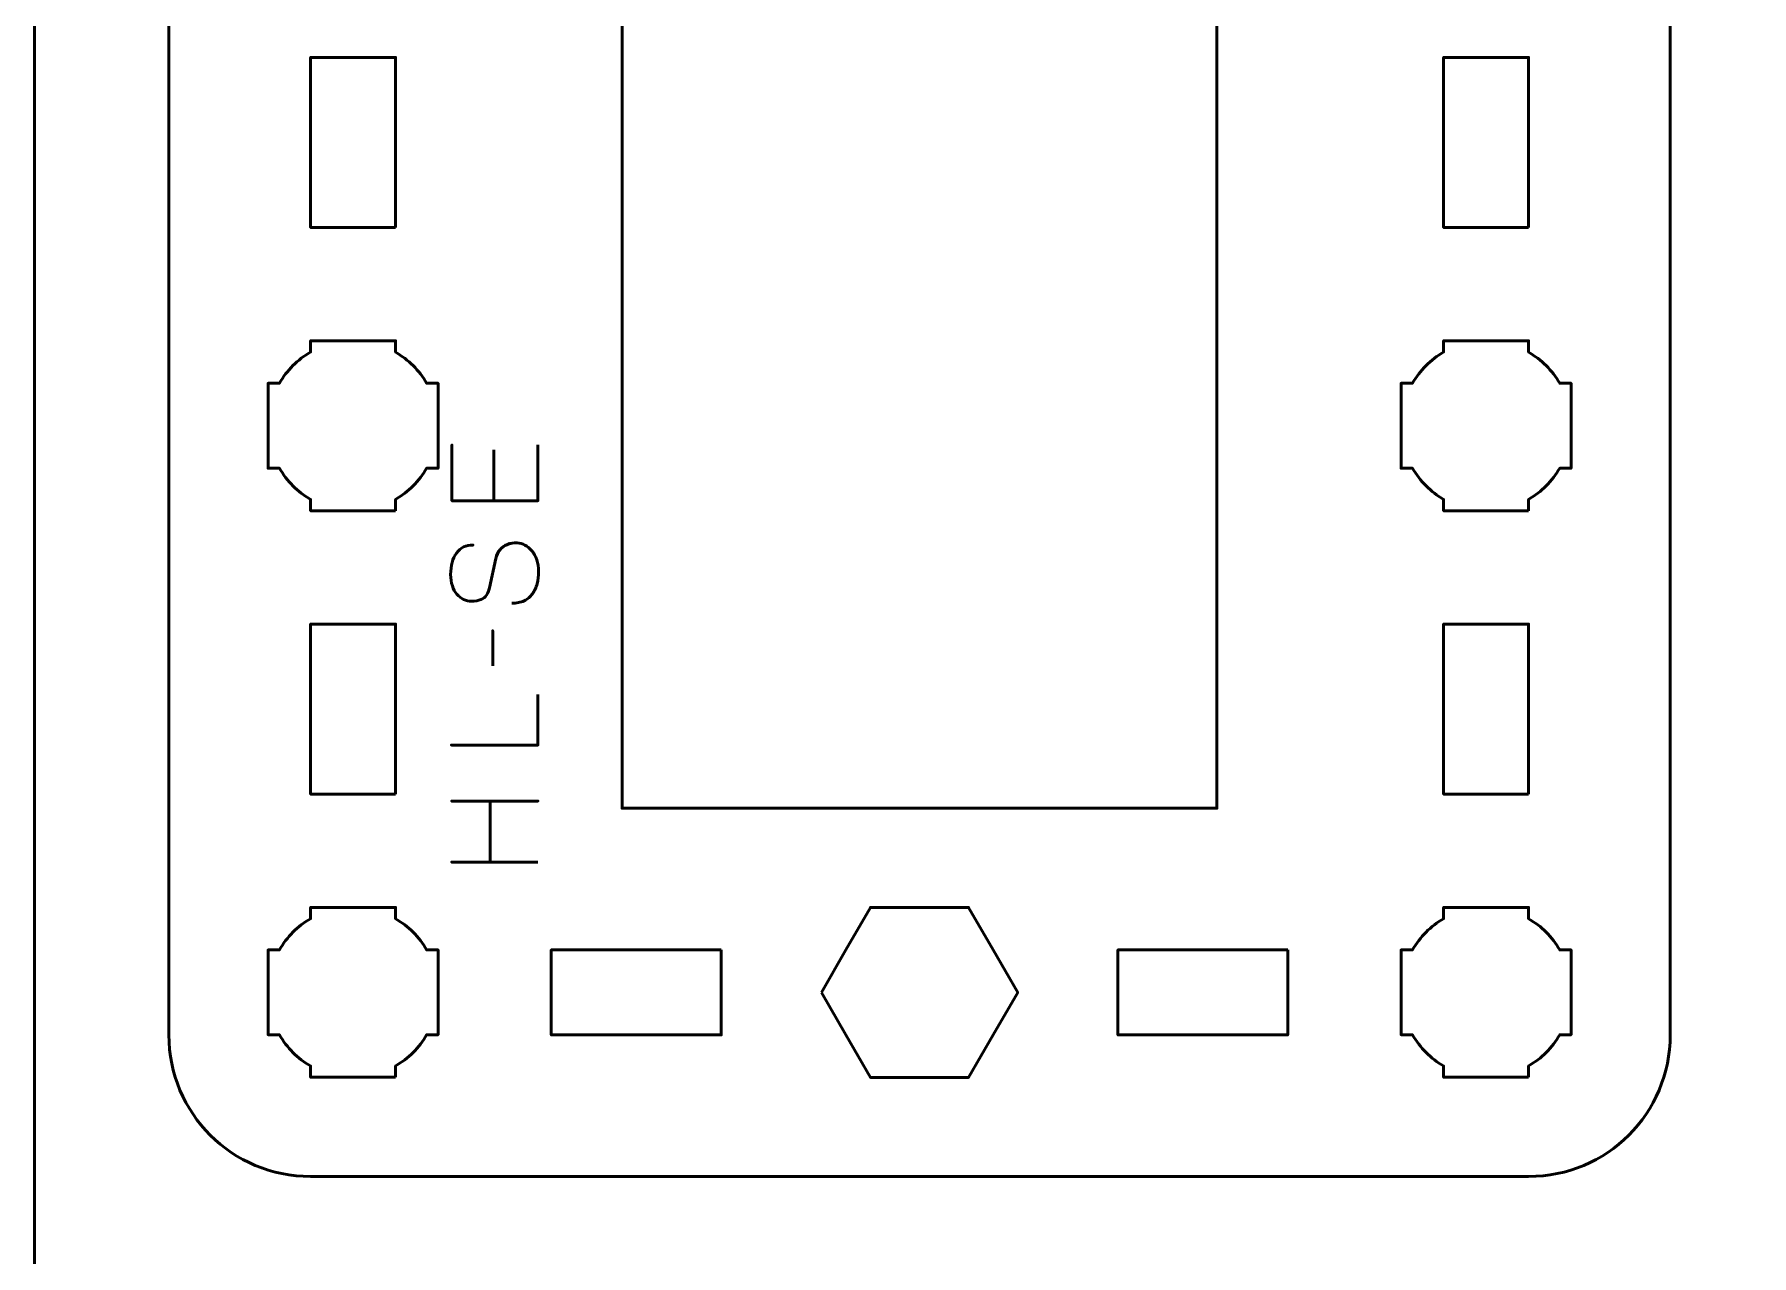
# Model space of a CAD drawing. Header units: centimetres. Extents: x -22.6 to 1.6, y -29.7 to 0.
# Drawn here: x -22.63 to -16.56, y -8.15 to -3.84 of the extents above; entities that cross this region are included whole.
import ezdxf

# ---------------------------------------------------------------- set-up
doc = ezdxf.new("R2010")
doc.units = ezdxf.units.CM
doc.header["$MEASUREMENT"] = 0
doc.layers.add('Layer 1', color=7, linetype='Continuous')

msp = doc.modelspace()

# ---------------------------------------------------------------- linework, layer by layer
at = {"layer": 'Layer 1', "color": 22, "lineweight": 53}
msp.add_open_spline([(-22.62502, -29.19995), (-22.62502, -29.19995), (-22.62502, -0.49992), (-22.62502, -0.49992), (-22.62502, -0.49992), (-22.62502, -0.22295), (-22.40193, 0.00004), (-22.12493, 0.00004), (-22.12493, 0.00004), (-22.12493, 0.00004), (1.12492, 0.00004), (1.12492, 0.00004), (1.12492, 0.00004), (1.40206, 0.00004), (1.62502, -0.22295), (1.62502, -0.49992), (1.62502, -0.49992), (1.62502, -0.49992), (1.62502, -29.19995), (1.62502, -29.19995), (1.62502, -29.19995), (1.62502, -29.47695), (1.40206, -29.70004), (1.12492, -29.70004), (1.12492, -29.70004), (1.12492, -29.70004), (-22.12493, -29.70004), (-22.12493, -29.70004), (-22.12493, -29.70004), (-22.40193, -29.70004), (-22.62502, -29.47695), (-22.62502, -29.19995)], degree=3, knots=[0, 0, 0, 0, 0.125, 0.125, 0.125, 0.125, 0.25, 0.25, 0.25, 0.25, 0.375, 0.375, 0.375, 0.375, 0.5, 0.5, 0.5, 0.5, 0.625, 0.625, 0.625, 0.625, 0.75, 0.75, 0.75, 0.75, 0.875, 0.875, 0.875, 0.875, 1, 1, 1, 1], dxfattribs=at)
at = {"layer": 'Layer 1', "color": 114, "lineweight": 53}
msp.add_open_spline([(-17.34995, -0.575), (-17.07289, -0.57508), (-16.85001, -0.79815), (-16.85001, -1.0751), (-16.85001, -1.0751), (-16.85001, -3.84169), (-16.85001, -4.60831), (-16.85001, -7.3749), (-16.85001, -7.3749), (-16.85001, -7.6519), (-17.0731, -7.875), (-17.3501, -7.875), (-17.3501, -7.875), (-17.3501, -7.875), (-21.64996, -7.875), (-21.64996, -7.875), (-21.64996, -7.875), (-21.92709, -7.875), (-22.15005, -7.6519), (-22.15005, -7.3749), (-22.15005, -7.3749), (-22.15005, -4.60831), (-22.15005, -3.84169), (-22.15005, -1.0751), (-22.15005, -1.0751), (-22.15005, -0.7981), (-21.92696, -0.575), (-21.64996, -0.575), (-21.64996, -0.575), (-21.64996, -0.575), (-17.34995, -0.575), (-17.34995, -0.575)], degree=3, knots=[0, 0, 0, 0, 0.125, 0.125, 0.125, 0.125, 0.25, 0.25, 0.25, 0.25, 0.375, 0.375, 0.375, 0.375, 0.5, 0.5, 0.5, 0.5, 0.625, 0.625, 0.625, 0.625, 0.75, 0.75, 0.75, 0.75, 0.875, 0.875, 0.875, 0.875, 1, 1, 1, 1], dxfattribs=at)
at = {"layer": 'Layer 1', "color": 250, "lineweight": 53}
for points, knots in [([(-20.55002, -1.875), (-19.29986, -1.875), (-19.70022, -1.875), (-18.45003, -1.875), (-18.45003, -1.875), (-18.45004, -3.79204), (-18.45005, -4.63648), (-18.45004, -6.575), (-18.45004, -6.575), (-19.32721, -6.575), (-19.67285, -6.575), (-20.55003, -6.575), (-20.55003, -6.575), (-20.55003, -4.67352), (-20.55002, -3.76483), (-20.55002, -1.875)], [0, 0, 0, 0, 0.25, 0.25, 0.25, 0.25, 0.5, 0.5, 0.5, 0.5, 0.75, 0.75, 0.75, 0.75, 1, 1, 1, 1]), ([(-21.34996, -4.52495), (-21.34996, -4.52495), (-21.64996, -4.52495), (-21.64996, -4.52495), (-21.64996, -4.52495), (-21.64996, -4.52495), (-21.64996, -3.92496), (-21.64996, -3.92496), (-21.64996, -3.92496), (-21.64996, -3.92496), (-21.34996, -3.92496), (-21.34996, -3.92496), (-21.34996, -3.92496), (-21.34996, -3.92496), (-21.34996, -4.52495), (-21.34996, -4.52495)], [0, 0, 0, 0, 0.25, 0.25, 0.25, 0.25, 0.5, 0.5, 0.5, 0.5, 0.75, 0.75, 0.75, 0.75, 1, 1, 1, 1]), ([(-17.34996, -4.52495), (-17.34996, -4.52495), (-17.64996, -4.52495), (-17.64996, -4.52495), (-17.64996, -4.52495), (-17.64996, -4.52495), (-17.64996, -3.92496), (-17.64996, -3.92496), (-17.64996, -3.92496), (-17.64996, -3.92496), (-17.34996, -3.92496), (-17.34996, -3.92496), (-17.34996, -3.92496), (-17.34996, -3.92496), (-17.34996, -4.52495), (-17.34996, -4.52495)], [0, 0, 0, 0, 0.25, 0.25, 0.25, 0.25, 0.5, 0.5, 0.5, 0.5, 0.75, 0.75, 0.75, 0.75, 1, 1, 1, 1]), ([(-21.34996, -5.52495), (-21.34996, -5.52495), (-21.49848, -5.52495), (-21.49848, -5.52495), (-21.49848, -5.52495), (-21.49848, -5.52495), (-21.50003, -5.52497), (-21.50003, -5.52497), (-21.50003, -5.52497), (-21.50003, -5.52497), (-21.50158, -5.52495), (-21.50158, -5.52495), (-21.50158, -5.52495), (-21.50158, -5.52495), (-21.64996, -5.52495), (-21.64996, -5.52495), (-21.64996, -5.52495), (-21.64996, -5.52495), (-21.64996, -5.48486), (-21.64996, -5.48486), (-21.64996, -5.48486), (-21.69553, -5.45851), (-21.73351, -5.42051), (-21.75987, -5.37496), (-21.75987, -5.37496), (-21.75987, -5.37496), (-21.79996, -5.37496), (-21.79996, -5.37496), (-21.79996, -5.37496), (-21.79996, -5.37496), (-21.79996, -5.23091), (-21.79996, -5.23091), (-21.79996, -5.23091), (-21.79996, -5.23091), (-21.80002, -5.22497), (-21.80002, -5.22497), (-21.80002, -5.22497), (-21.80002, -5.22497), (-21.79996, -5.21903), (-21.79996, -5.21903), (-21.79996, -5.21903), (-21.79996, -5.21903), (-21.79996, -5.07496), (-21.79996, -5.07496), (-21.79996, -5.07496), (-21.79996, -5.07496), (-21.75989, -5.07496), (-21.75989, -5.07496), (-21.75989, -5.07496), (-21.73353, -5.02939), (-21.69554, -4.9914), (-21.64996, -4.96506), (-21.64996, -4.96506), (-21.64996, -4.96506), (-21.64996, -4.92496), (-21.64996, -4.92496), (-21.64996, -4.92496), (-21.64996, -4.92496), (-21.34996, -4.92496), (-21.34996, -4.92496), (-21.34996, -4.92496), (-21.34996, -4.92496), (-21.34996, -4.96515), (-21.34996, -4.96515), (-21.34996, -4.96515), (-21.30446, -4.99149), (-21.26652, -5.02945), (-21.24018, -5.07496), (-21.24018, -5.07496), (-21.24018, -5.07496), (-21.19997, -5.07496), (-21.19997, -5.07496), (-21.19997, -5.07496), (-21.19997, -5.07496), (-21.19997, -5.37496), (-21.19997, -5.37496), (-21.19997, -5.37496), (-21.19997, -5.37496), (-21.2402, -5.37496), (-21.2402, -5.37496), (-21.2402, -5.37496), (-21.26654, -5.42046), (-21.30447, -5.45842), (-21.34996, -5.48476), (-21.34996, -5.48476), (-21.34996, -5.48476), (-21.34996, -5.52495), (-21.34996, -5.52495)], [0, 0, 0, 0, 0.0454545, 0.0454545, 0.0454545, 0.0454545, 0.0909091, 0.0909091, 0.0909091, 0.0909091, 0.1363636, 0.1363636, 0.1363636, 0.1363636, 0.1818182, 0.1818182, 0.1818182, 0.1818182, 0.2272727, 0.2272727, 0.2272727, 0.2272727, 0.2727273, 0.2727273, 0.2727273, 0.2727273, 0.3181818, 0.3181818, 0.3181818, 0.3181818, 0.3636364, 0.3636364, 0.3636364, 0.3636364, 0.4090909, 0.4090909, 0.4090909, 0.4090909, 0.4545455, 0.4545455, 0.4545455, 0.4545455, 0.5, 0.5, 0.5, 0.5, 0.5454545, 0.5454545, 0.5454545, 0.5454545, 0.5909091, 0.5909091, 0.5909091, 0.5909091, 0.6363636, 0.6363636, 0.6363636, 0.6363636, 0.6818182, 0.6818182, 0.6818182, 0.6818182, 0.7272727, 0.7272727, 0.7272727, 0.7272727, 0.7727273, 0.7727273, 0.7727273, 0.7727273, 0.8181818, 0.8181818, 0.8181818, 0.8181818, 0.8636364, 0.8636364, 0.8636364, 0.8636364, 0.9090909, 0.9090909, 0.9090909, 0.9090909, 0.9545455, 0.9545455, 0.9545455, 0.9545455, 1, 1, 1, 1]), ([(-17.34996, -5.52495), (-17.34996, -5.52495), (-17.49848, -5.52495), (-17.49848, -5.52495), (-17.49848, -5.52495), (-17.49848, -5.52495), (-17.50003, -5.52497), (-17.50003, -5.52497), (-17.50003, -5.52497), (-17.50003, -5.52497), (-17.50158, -5.52495), (-17.50158, -5.52495), (-17.50158, -5.52495), (-17.50158, -5.52495), (-17.64996, -5.52495), (-17.64996, -5.52495), (-17.64996, -5.52495), (-17.64996, -5.52495), (-17.64996, -5.48486), (-17.64996, -5.48486), (-17.64996, -5.48486), (-17.69553, -5.45851), (-17.73351, -5.42051), (-17.75987, -5.37496), (-17.75987, -5.37496), (-17.75987, -5.37496), (-17.79996, -5.37496), (-17.79996, -5.37496), (-17.79996, -5.37496), (-17.79996, -5.37496), (-17.79996, -5.23091), (-17.79996, -5.23091), (-17.79996, -5.23091), (-17.79996, -5.23091), (-17.80002, -5.22497), (-17.80002, -5.22497), (-17.80002, -5.22497), (-17.80002, -5.22497), (-17.79996, -5.21903), (-17.79996, -5.21903), (-17.79996, -5.21903), (-17.79996, -5.21903), (-17.79996, -5.07496), (-17.79996, -5.07496), (-17.79996, -5.07496), (-17.79996, -5.07496), (-17.75989, -5.07496), (-17.75989, -5.07496), (-17.75989, -5.07496), (-17.73353, -5.02939), (-17.69554, -4.9914), (-17.64996, -4.96506), (-17.64996, -4.96506), (-17.64996, -4.96506), (-17.64996, -4.92496), (-17.64996, -4.92496), (-17.64996, -4.92496), (-17.64996, -4.92496), (-17.34996, -4.92496), (-17.34996, -4.92496), (-17.34996, -4.92496), (-17.34996, -4.92496), (-17.34996, -4.96515), (-17.34996, -4.96515), (-17.34996, -4.96515), (-17.30446, -4.99149), (-17.26652, -5.02945), (-17.24018, -5.07496), (-17.24018, -5.07496), (-17.24018, -5.07496), (-17.19997, -5.07496), (-17.19997, -5.07496), (-17.19997, -5.07496), (-17.19997, -5.07496), (-17.19997, -5.37496), (-17.19997, -5.37496), (-17.19997, -5.37496), (-17.19997, -5.37496), (-17.2402, -5.37496), (-17.2402, -5.37496), (-17.2402, -5.37496), (-17.26654, -5.42046), (-17.30447, -5.45842), (-17.34996, -5.48476), (-17.34996, -5.48476), (-17.34996, -5.48476), (-17.34996, -5.52495), (-17.34996, -5.52495)], [0, 0, 0, 0, 0.0454545, 0.0454545, 0.0454545, 0.0454545, 0.0909091, 0.0909091, 0.0909091, 0.0909091, 0.1363636, 0.1363636, 0.1363636, 0.1363636, 0.1818182, 0.1818182, 0.1818182, 0.1818182, 0.2272727, 0.2272727, 0.2272727, 0.2272727, 0.2727273, 0.2727273, 0.2727273, 0.2727273, 0.3181818, 0.3181818, 0.3181818, 0.3181818, 0.3636364, 0.3636364, 0.3636364, 0.3636364, 0.4090909, 0.4090909, 0.4090909, 0.4090909, 0.4545455, 0.4545455, 0.4545455, 0.4545455, 0.5, 0.5, 0.5, 0.5, 0.5454545, 0.5454545, 0.5454545, 0.5454545, 0.5909091, 0.5909091, 0.5909091, 0.5909091, 0.6363636, 0.6363636, 0.6363636, 0.6363636, 0.6818182, 0.6818182, 0.6818182, 0.6818182, 0.7272727, 0.7272727, 0.7272727, 0.7272727, 0.7727273, 0.7727273, 0.7727273, 0.7727273, 0.8181818, 0.8181818, 0.8181818, 0.8181818, 0.8636364, 0.8636364, 0.8636364, 0.8636364, 0.9090909, 0.9090909, 0.9090909, 0.9090909, 0.9545455, 0.9545455, 0.9545455, 0.9545455, 1, 1, 1, 1]), ([(-21.34996, -6.52495), (-21.34996, -6.52495), (-21.64996, -6.52495), (-21.64996, -6.52495), (-21.64996, -6.52495), (-21.64996, -6.52495), (-21.64996, -5.92496), (-21.64996, -5.92496), (-21.64996, -5.92496), (-21.64996, -5.92496), (-21.34996, -5.92496), (-21.34996, -5.92496), (-21.34996, -5.92496), (-21.34996, -5.92496), (-21.34996, -6.52495), (-21.34996, -6.52495)], [0, 0, 0, 0, 0.25, 0.25, 0.25, 0.25, 0.5, 0.5, 0.5, 0.5, 0.75, 0.75, 0.75, 0.75, 1, 1, 1, 1]), ([(-17.3501, -6.52495), (-17.3501, -6.52495), (-17.65011, -6.52495), (-17.65011, -6.52495), (-17.65011, -6.52495), (-17.65011, -6.52495), (-17.65011, -5.92496), (-17.65011, -5.92496), (-17.65011, -5.92496), (-17.65011, -5.92496), (-17.3501, -5.92496), (-17.3501, -5.92496), (-17.3501, -5.92496), (-17.3501, -5.92496), (-17.3501, -6.52495), (-17.3501, -6.52495)], [0, 0, 0, 0, 0.25, 0.25, 0.25, 0.25, 0.5, 0.5, 0.5, 0.5, 0.75, 0.75, 0.75, 0.75, 1, 1, 1, 1]), ([(-21.34996, -7.52495), (-21.34996, -7.52495), (-21.49848, -7.52495), (-21.49848, -7.52495), (-21.49848, -7.52495), (-21.49848, -7.52495), (-21.50003, -7.52497), (-21.50003, -7.52497), (-21.50003, -7.52497), (-21.50003, -7.52497), (-21.50158, -7.52495), (-21.50158, -7.52495), (-21.50158, -7.52495), (-21.50158, -7.52495), (-21.64996, -7.52495), (-21.64996, -7.52495), (-21.64996, -7.52495), (-21.64996, -7.52495), (-21.64996, -7.48486), (-21.64996, -7.48486), (-21.64996, -7.48486), (-21.69553, -7.45851), (-21.73351, -7.42051), (-21.75987, -7.37496), (-21.75987, -7.37496), (-21.75987, -7.37496), (-21.79996, -7.37496), (-21.79996, -7.37496), (-21.79996, -7.37496), (-21.79996, -7.37496), (-21.79996, -7.23091), (-21.79996, -7.23091), (-21.79996, -7.23091), (-21.79996, -7.23091), (-21.80002, -7.22497), (-21.80002, -7.22497), (-21.80002, -7.22497), (-21.80002, -7.22497), (-21.79996, -7.21903), (-21.79996, -7.21903), (-21.79996, -7.21903), (-21.79996, -7.21903), (-21.79996, -7.07496), (-21.79996, -7.07496), (-21.79996, -7.07496), (-21.79996, -7.07496), (-21.75989, -7.07496), (-21.75989, -7.07496), (-21.75989, -7.07496), (-21.73353, -7.02939), (-21.69554, -6.9914), (-21.64996, -6.96506), (-21.64996, -6.96506), (-21.64996, -6.96506), (-21.64996, -6.92496), (-21.64996, -6.92496), (-21.64996, -6.92496), (-21.64996, -6.92496), (-21.34996, -6.92496), (-21.34996, -6.92496), (-21.34996, -6.92496), (-21.34996, -6.92496), (-21.34996, -6.96515), (-21.34996, -6.96515), (-21.34996, -6.96515), (-21.30446, -6.99149), (-21.26652, -7.02945), (-21.24018, -7.07496), (-21.24018, -7.07496), (-21.24018, -7.07496), (-21.19997, -7.07496), (-21.19997, -7.07496), (-21.19997, -7.07496), (-21.19997, -7.07496), (-21.19997, -7.37496), (-21.19997, -7.37496), (-21.19997, -7.37496), (-21.19997, -7.37496), (-21.2402, -7.37496), (-21.2402, -7.37496), (-21.2402, -7.37496), (-21.26654, -7.42046), (-21.30447, -7.45842), (-21.34996, -7.48476), (-21.34996, -7.48476), (-21.34996, -7.48476), (-21.34996, -7.52495), (-21.34996, -7.52495)], [0, 0, 0, 0, 0.0454545, 0.0454545, 0.0454545, 0.0454545, 0.0909091, 0.0909091, 0.0909091, 0.0909091, 0.1363636, 0.1363636, 0.1363636, 0.1363636, 0.1818182, 0.1818182, 0.1818182, 0.1818182, 0.2272727, 0.2272727, 0.2272727, 0.2272727, 0.2727273, 0.2727273, 0.2727273, 0.2727273, 0.3181818, 0.3181818, 0.3181818, 0.3181818, 0.3636364, 0.3636364, 0.3636364, 0.3636364, 0.4090909, 0.4090909, 0.4090909, 0.4090909, 0.4545455, 0.4545455, 0.4545455, 0.4545455, 0.5, 0.5, 0.5, 0.5, 0.5454545, 0.5454545, 0.5454545, 0.5454545, 0.5909091, 0.5909091, 0.5909091, 0.5909091, 0.6363636, 0.6363636, 0.6363636, 0.6363636, 0.6818182, 0.6818182, 0.6818182, 0.6818182, 0.7272727, 0.7272727, 0.7272727, 0.7272727, 0.7727273, 0.7727273, 0.7727273, 0.7727273, 0.8181818, 0.8181818, 0.8181818, 0.8181818, 0.8636364, 0.8636364, 0.8636364, 0.8636364, 0.9090909, 0.9090909, 0.9090909, 0.9090909, 0.9545455, 0.9545455, 0.9545455, 0.9545455, 1, 1, 1, 1]), ([(-19.84641, -7.22501), (-19.84641, -7.22501), (-19.75981, -7.075), (-19.75981, -7.075), (-19.75981, -7.075), (-19.75981, -7.075), (-19.67321, -6.92501), (-19.67321, -6.92501), (-19.67321, -6.92501), (-19.67321, -6.92501), (-19.5, -6.92501), (-19.5, -6.92501), (-19.5, -6.92501), (-19.5, -6.92501), (-19.32679, -6.92501), (-19.32679, -6.92501), (-19.32679, -6.92501), (-19.32679, -6.92501), (-19.24019, -7.075), (-19.24019, -7.075), (-19.24019, -7.075), (-19.24019, -7.075), (-19.15359, -7.22501), (-19.15359, -7.22501), (-19.15359, -7.22501), (-19.15359, -7.22501), (-19.24019, -7.37502), (-19.24019, -7.37502), (-19.24019, -7.37502), (-19.24019, -7.37502), (-19.32679, -7.52501), (-19.32679, -7.52501), (-19.32679, -7.52501), (-19.32679, -7.52501), (-19.5, -7.52501), (-19.5, -7.52501), (-19.5, -7.52501), (-19.5, -7.52501), (-19.67321, -7.52501), (-19.67321, -7.52501), (-19.67321, -7.52501), (-19.67321, -7.52501), (-19.75981, -7.37502), (-19.75981, -7.37502), (-19.75981, -7.37502), (-19.75981, -7.37502), (-19.84641, -7.22501), (-19.84641, -7.22501)], [0, 0, 0, 0, 0.0833333, 0.0833333, 0.0833333, 0.0833333, 0.1666667, 0.1666667, 0.1666667, 0.1666667, 0.25, 0.25, 0.25, 0.25, 0.3333333, 0.3333333, 0.3333333, 0.3333333, 0.4166667, 0.4166667, 0.4166667, 0.4166667, 0.5, 0.5, 0.5, 0.5, 0.5833333, 0.5833333, 0.5833333, 0.5833333, 0.6666667, 0.6666667, 0.6666667, 0.6666667, 0.75, 0.75, 0.75, 0.75, 0.8333333, 0.8333333, 0.8333333, 0.8333333, 0.9166667, 0.9166667, 0.9166667, 0.9166667, 1, 1, 1, 1]), ([(-17.34996, -7.52495), (-17.34996, -7.52495), (-17.49848, -7.52495), (-17.49848, -7.52495), (-17.49848, -7.52495), (-17.49848, -7.52495), (-17.50003, -7.52497), (-17.50003, -7.52497), (-17.50003, -7.52497), (-17.50003, -7.52497), (-17.50158, -7.52495), (-17.50158, -7.52495), (-17.50158, -7.52495), (-17.50158, -7.52495), (-17.64996, -7.52495), (-17.64996, -7.52495), (-17.64996, -7.52495), (-17.64996, -7.52495), (-17.64996, -7.48486), (-17.64996, -7.48486), (-17.64996, -7.48486), (-17.69553, -7.45851), (-17.73351, -7.42051), (-17.75987, -7.37496), (-17.75987, -7.37496), (-17.75987, -7.37496), (-17.79996, -7.37496), (-17.79996, -7.37496), (-17.79996, -7.37496), (-17.79996, -7.37496), (-17.79996, -7.23091), (-17.79996, -7.23091), (-17.79996, -7.23091), (-17.79996, -7.23091), (-17.80002, -7.22497), (-17.80002, -7.22497), (-17.80002, -7.22497), (-17.80002, -7.22497), (-17.79996, -7.21903), (-17.79996, -7.21903), (-17.79996, -7.21903), (-17.79996, -7.21903), (-17.79996, -7.07496), (-17.79996, -7.07496), (-17.79996, -7.07496), (-17.79996, -7.07496), (-17.75989, -7.07496), (-17.75989, -7.07496), (-17.75989, -7.07496), (-17.73353, -7.02939), (-17.69554, -6.9914), (-17.64996, -6.96506), (-17.64996, -6.96506), (-17.64996, -6.96506), (-17.64996, -6.92496), (-17.64996, -6.92496), (-17.64996, -6.92496), (-17.64996, -6.92496), (-17.34996, -6.92496), (-17.34996, -6.92496), (-17.34996, -6.92496), (-17.34996, -6.92496), (-17.34996, -6.96515), (-17.34996, -6.96515), (-17.34996, -6.96515), (-17.30446, -6.99149), (-17.26652, -7.02945), (-17.24018, -7.07496), (-17.24018, -7.07496), (-17.24018, -7.07496), (-17.19997, -7.07496), (-17.19997, -7.07496), (-17.19997, -7.07496), (-17.19997, -7.07496), (-17.19997, -7.37496), (-17.19997, -7.37496), (-17.19997, -7.37496), (-17.19997, -7.37496), (-17.2402, -7.37496), (-17.2402, -7.37496), (-17.2402, -7.37496), (-17.26654, -7.42046), (-17.30447, -7.45842), (-17.34996, -7.48476), (-17.34996, -7.48476), (-17.34996, -7.48476), (-17.34996, -7.52495), (-17.34996, -7.52495)], [0, 0, 0, 0, 0.0454545, 0.0454545, 0.0454545, 0.0454545, 0.0909091, 0.0909091, 0.0909091, 0.0909091, 0.1363636, 0.1363636, 0.1363636, 0.1363636, 0.1818182, 0.1818182, 0.1818182, 0.1818182, 0.2272727, 0.2272727, 0.2272727, 0.2272727, 0.2727273, 0.2727273, 0.2727273, 0.2727273, 0.3181818, 0.3181818, 0.3181818, 0.3181818, 0.3636364, 0.3636364, 0.3636364, 0.3636364, 0.4090909, 0.4090909, 0.4090909, 0.4090909, 0.4545455, 0.4545455, 0.4545455, 0.4545455, 0.5, 0.5, 0.5, 0.5, 0.5454545, 0.5454545, 0.5454545, 0.5454545, 0.5909091, 0.5909091, 0.5909091, 0.5909091, 0.6363636, 0.6363636, 0.6363636, 0.6363636, 0.6818182, 0.6818182, 0.6818182, 0.6818182, 0.7272727, 0.7272727, 0.7272727, 0.7272727, 0.7727273, 0.7727273, 0.7727273, 0.7727273, 0.8181818, 0.8181818, 0.8181818, 0.8181818, 0.8636364, 0.8636364, 0.8636364, 0.8636364, 0.9090909, 0.9090909, 0.9090909, 0.9090909, 0.9545455, 0.9545455, 0.9545455, 0.9545455, 1, 1, 1, 1]), ([(-20.19996, -7.07505), (-20.19996, -7.07505), (-20.19996, -7.37506), (-20.19996, -7.37506), (-20.19996, -7.37506), (-20.19996, -7.37506), (-20.79995, -7.37506), (-20.79995, -7.37506), (-20.79995, -7.37506), (-20.79995, -7.37506), (-20.79995, -7.07505), (-20.79995, -7.07505), (-20.79995, -7.07505), (-20.79995, -7.07505), (-20.19996, -7.07505), (-20.19996, -7.07505)], [0, 0, 0, 0, 0.25, 0.25, 0.25, 0.25, 0.5, 0.5, 0.5, 0.5, 0.75, 0.75, 0.75, 0.75, 1, 1, 1, 1]), ([(-18.19996, -7.07505), (-18.19996, -7.07505), (-18.19996, -7.37506), (-18.19996, -7.37506), (-18.19996, -7.37506), (-18.19996, -7.37506), (-18.79995, -7.37506), (-18.79995, -7.37506), (-18.79995, -7.37506), (-18.79995, -7.37506), (-18.79995, -7.07505), (-18.79995, -7.07505), (-18.79995, -7.07505), (-18.79995, -7.07505), (-18.19996, -7.07505), (-18.19996, -7.07505)], [0, 0, 0, 0, 0.25, 0.25, 0.25, 0.25, 0.5, 0.5, 0.5, 0.5, 0.75, 0.75, 0.75, 0.75, 1, 1, 1, 1])]:
    msp.add_open_spline(points, degree=3, knots=knots, dxfattribs=at)
at = {"layer": 'Layer 1', "color": 30, "lineweight": 53}
for points, knots in [([(-20.84719, -5.29254), (-20.84719, -5.29254), (-20.84719, -5.48981), (-20.84719, -5.48981), (-20.84719, -5.48981), (-20.84719, -5.48981), (-21.15072, -5.48981), (-21.15072, -5.48981), (-21.15072, -5.48981), (-21.15072, -5.48981), (-21.15072, -5.29254), (-21.15072, -5.29254), (-21.15072, -5.29254), (-21.15072, -5.29254), (-21.15072, -5.48981), (-21.15072, -5.48981), (-21.15072, -5.48981), (-21.15072, -5.48981), (-20.84719, -5.48981), (-20.84719, -5.48981), (-20.84719, -5.48981), (-20.84719, -5.48981), (-20.84719, -5.29254), (-20.84719, -5.29254)], [0, 0, 0, 0, 0.1666667, 0.1666667, 0.1666667, 0.1666667, 0.3333333, 0.3333333, 0.3333333, 0.3333333, 0.5, 0.5, 0.5, 0.5, 0.6666667, 0.6666667, 0.6666667, 0.6666667, 0.8333333, 0.8333333, 0.8333333, 0.8333333, 1, 1, 1, 1]), ([(-21.0034, -5.30947), (-21.0034, -5.30947), (-21.0034, -5.48981), (-21.0034, -5.48981), (-21.0034, -5.48981), (-21.0034, -5.48981), (-21.0034, -5.30947), (-21.0034, -5.30947)], [0, 0, 0, 0, 0.5, 0.5, 0.5, 0.5, 1, 1, 1, 1]), ([(-20.93948, -5.85176), (-20.92254, -5.85162), (-20.90808, -5.84866), (-20.89608, -5.84273), (-20.89608, -5.84273), (-20.88402, -5.83687), (-20.87421, -5.82869), (-20.86666, -5.81839), (-20.86666, -5.81839), (-20.85904, -5.80802), (-20.85347, -5.79609), (-20.84994, -5.78262), (-20.84994, -5.78262), (-20.84634, -5.76921), (-20.84458, -5.75482), (-20.84465, -5.73958), (-20.84465, -5.73958), (-20.84472, -5.7242), (-20.84698, -5.71037), (-20.85128, -5.69802), (-20.85128, -5.69802), (-20.85559, -5.68574), (-20.86137, -5.67523), (-20.86864, -5.66641), (-20.86864, -5.66641), (-20.87591, -5.65766), (-20.88402, -5.65089), (-20.89305, -5.64609), (-20.89305, -5.64609), (-20.90208, -5.64129), (-20.91132, -5.63875), (-20.92085, -5.6384), (-20.92085, -5.6384), (-20.93334, -5.63798), (-20.94477, -5.63981), (-20.95507, -5.64383), (-20.95507, -5.64383), (-20.96537, -5.64786), (-20.97398, -5.65407), (-20.98103, -5.66246), (-20.98103, -5.66246), (-20.98809, -5.67079), (-20.99303, -5.6813), (-20.99578, -5.69386), (-20.99578, -5.69386), (-20.99578, -5.69386), (-21.01822, -5.79757), (-21.01822, -5.79757), (-21.01822, -5.79757), (-21.02026, -5.80731), (-21.02372, -5.81571), (-21.02852, -5.82262), (-21.02852, -5.82262), (-21.03338, -5.82954), (-21.04009, -5.8349), (-21.0487, -5.83857), (-21.0487, -5.83857), (-21.05723, -5.84224), (-21.0681, -5.84414), (-21.08129, -5.84414), (-21.08129, -5.84414), (-21.09131, -5.84414), (-21.10076, -5.84209), (-21.10965, -5.83793), (-21.10965, -5.83793), (-21.11854, -5.83384), (-21.12638, -5.82777), (-21.13322, -5.8198), (-21.13322, -5.8198), (-21.14013, -5.81183), (-21.1455, -5.80195), (-21.14938, -5.79024), (-21.14938, -5.79024), (-21.15333, -5.77845), (-21.1553, -5.76498), (-21.15537, -5.74974), (-21.15537, -5.74974), (-21.15537, -5.73443), (-21.15361, -5.72039), (-21.15008, -5.70755), (-21.15008, -5.70755), (-21.14655, -5.69478), (-21.14147, -5.6837), (-21.1347, -5.67439), (-21.1347, -5.67439), (-21.12793, -5.66507), (-21.1196, -5.65788), (-21.10987, -5.65294), (-21.10987, -5.65294), (-21.10006, -5.648), (-21.08884, -5.64567), (-21.07621, -5.64602), (-21.07621, -5.64602), (-21.08884, -5.64567), (-21.10006, -5.648), (-21.10987, -5.65294), (-21.10987, -5.65294), (-21.1196, -5.65788), (-21.12793, -5.66507), (-21.1347, -5.67439), (-21.1347, -5.67439), (-21.14147, -5.6837), (-21.14655, -5.69478), (-21.15008, -5.70755), (-21.15008, -5.70755), (-21.15361, -5.72039), (-21.15537, -5.73443), (-21.15537, -5.74974), (-21.15537, -5.74974), (-21.1553, -5.76498), (-21.15333, -5.77845), (-21.14938, -5.79024), (-21.14938, -5.79024), (-21.1455, -5.80195), (-21.14013, -5.81183), (-21.13322, -5.8198), (-21.13322, -5.8198), (-21.12638, -5.82777), (-21.11854, -5.83384), (-21.10965, -5.83793), (-21.10965, -5.83793), (-21.10076, -5.84209), (-21.09131, -5.84414), (-21.08129, -5.84414), (-21.08129, -5.84414), (-21.0681, -5.84414), (-21.05723, -5.84231), (-21.04877, -5.83878), (-21.04877, -5.83878), (-21.04023, -5.83518), (-21.0336, -5.82989), (-21.02873, -5.82297), (-21.02873, -5.82297), (-21.02393, -5.81606), (-21.0204, -5.80759), (-21.01822, -5.79757), (-21.01822, -5.79757), (-21.01822, -5.79757), (-20.99578, -5.69386), (-20.99578, -5.69386), (-20.99578, -5.69386), (-20.99303, -5.68102), (-20.98809, -5.67043), (-20.98103, -5.66211), (-20.98103, -5.66211), (-20.97398, -5.65371), (-20.96537, -5.64757), (-20.95507, -5.64362), (-20.95507, -5.64362), (-20.94477, -5.63974), (-20.93334, -5.63798), (-20.92085, -5.6384), (-20.92085, -5.6384), (-20.91132, -5.63875), (-20.90208, -5.64129), (-20.89305, -5.64609), (-20.89305, -5.64609), (-20.88402, -5.65089), (-20.87591, -5.65766), (-20.86864, -5.66641), (-20.86864, -5.66641), (-20.86137, -5.67523), (-20.85559, -5.68574), (-20.85128, -5.69802), (-20.85128, -5.69802), (-20.84698, -5.71037), (-20.84472, -5.7242), (-20.84465, -5.73958), (-20.84465, -5.73958), (-20.84458, -5.75482), (-20.84634, -5.76921), (-20.84994, -5.78262), (-20.84994, -5.78262), (-20.85347, -5.79609), (-20.85904, -5.80802), (-20.86666, -5.81839), (-20.86666, -5.81839), (-20.87421, -5.82869), (-20.88402, -5.83687), (-20.89608, -5.84273), (-20.89608, -5.84273), (-20.90808, -5.84866), (-20.92254, -5.85162), (-20.93948, -5.85176)], [0, 0, 0, 0, 0.0217391, 0.0217391, 0.0217391, 0.0217391, 0.0434783, 0.0434783, 0.0434783, 0.0434783, 0.0652174, 0.0652174, 0.0652174, 0.0652174, 0.0869565, 0.0869565, 0.0869565, 0.0869565, 0.1086957, 0.1086957, 0.1086957, 0.1086957, 0.1304348, 0.1304348, 0.1304348, 0.1304348, 0.1521739, 0.1521739, 0.1521739, 0.1521739, 0.173913, 0.173913, 0.173913, 0.173913, 0.1956522, 0.1956522, 0.1956522, 0.1956522, 0.2173913, 0.2173913, 0.2173913, 0.2173913, 0.2391304, 0.2391304, 0.2391304, 0.2391304, 0.2608696, 0.2608696, 0.2608696, 0.2608696, 0.2826087, 0.2826087, 0.2826087, 0.2826087, 0.3043478, 0.3043478, 0.3043478, 0.3043478, 0.326087, 0.326087, 0.326087, 0.326087, 0.3478261, 0.3478261, 0.3478261, 0.3478261, 0.3695652, 0.3695652, 0.3695652, 0.3695652, 0.3913043, 0.3913043, 0.3913043, 0.3913043, 0.4130435, 0.4130435, 0.4130435, 0.4130435, 0.4347826, 0.4347826, 0.4347826, 0.4347826, 0.4565217, 0.4565217, 0.4565217, 0.4565217, 0.4782609, 0.4782609, 0.4782609, 0.4782609, 0.5, 0.5, 0.5, 0.5, 0.5217391, 0.5217391, 0.5217391, 0.5217391, 0.5434783, 0.5434783, 0.5434783, 0.5434783, 0.5652174, 0.5652174, 0.5652174, 0.5652174, 0.5869565, 0.5869565, 0.5869565, 0.5869565, 0.6086957, 0.6086957, 0.6086957, 0.6086957, 0.6304348, 0.6304348, 0.6304348, 0.6304348, 0.6521739, 0.6521739, 0.6521739, 0.6521739, 0.673913, 0.673913, 0.673913, 0.673913, 0.6956522, 0.6956522, 0.6956522, 0.6956522, 0.7173913, 0.7173913, 0.7173913, 0.7173913, 0.7391304, 0.7391304, 0.7391304, 0.7391304, 0.7608696, 0.7608696, 0.7608696, 0.7608696, 0.7826087, 0.7826087, 0.7826087, 0.7826087, 0.8043478, 0.8043478, 0.8043478, 0.8043478, 0.826087, 0.826087, 0.826087, 0.826087, 0.8478261, 0.8478261, 0.8478261, 0.8478261, 0.8695652, 0.8695652, 0.8695652, 0.8695652, 0.8913043, 0.8913043, 0.8913043, 0.8913043, 0.9130435, 0.9130435, 0.9130435, 0.9130435, 0.9347826, 0.9347826, 0.9347826, 0.9347826, 0.9565217, 0.9565217, 0.9565217, 0.9565217, 0.9782609, 0.9782609, 0.9782609, 0.9782609, 1, 1, 1, 1]), ([(-21.00679, -6.07189), (-21.00679, -6.07189), (-21.00679, -5.9487), (-21.00679, -5.9487), (-21.00679, -5.9487), (-21.00679, -5.9487), (-21.00679, -6.07189), (-21.00679, -6.07189)], [0, 0, 0, 0, 0.5, 0.5, 0.5, 0.5, 1, 1, 1, 1]), ([(-20.84719, -6.17391), (-20.84719, -6.17391), (-20.84719, -6.35213), (-20.84719, -6.35213), (-20.84719, -6.35213), (-20.84719, -6.35213), (-21.15241, -6.35213), (-21.15241, -6.35213), (-21.15241, -6.35213), (-21.15241, -6.35213), (-20.84719, -6.35213), (-20.84719, -6.35213), (-20.84719, -6.35213), (-20.84719, -6.35213), (-20.84719, -6.17391), (-20.84719, -6.17391)], [0, 0, 0, 0, 0.25, 0.25, 0.25, 0.25, 0.5, 0.5, 0.5, 0.5, 0.75, 0.75, 0.75, 0.75, 1, 1, 1, 1]), ([(-20.84719, -6.7653), (-20.84719, -6.7653), (-21.0161, -6.7653), (-21.0161, -6.7653), (-21.0161, -6.7653), (-21.0161, -6.7653), (-21.0161, -6.54983), (-21.0161, -6.54983), (-21.0161, -6.54983), (-21.0161, -6.54983), (-20.84719, -6.54983), (-20.84719, -6.54983), (-20.84719, -6.54983), (-20.84719, -6.54983), (-21.15199, -6.54983), (-21.15199, -6.54983), (-21.15199, -6.54983), (-21.15199, -6.54983), (-21.0161, -6.54983), (-21.0161, -6.54983), (-21.0161, -6.54983), (-21.0161, -6.54983), (-21.0161, -6.7653), (-21.0161, -6.7653), (-21.0161, -6.7653), (-21.0161, -6.7653), (-21.15199, -6.7653), (-21.15199, -6.7653), (-21.15199, -6.7653), (-21.15199, -6.7653), (-20.84719, -6.7653), (-20.84719, -6.7653)], [0, 0, 0, 0, 0.125, 0.125, 0.125, 0.125, 0.25, 0.25, 0.25, 0.25, 0.375, 0.375, 0.375, 0.375, 0.5, 0.5, 0.5, 0.5, 0.625, 0.625, 0.625, 0.625, 0.75, 0.75, 0.75, 0.75, 0.875, 0.875, 0.875, 0.875, 1, 1, 1, 1])]:
    msp.add_open_spline(points, degree=3, knots=knots, dxfattribs=at)

doc.saveas('drawing.dxf')
